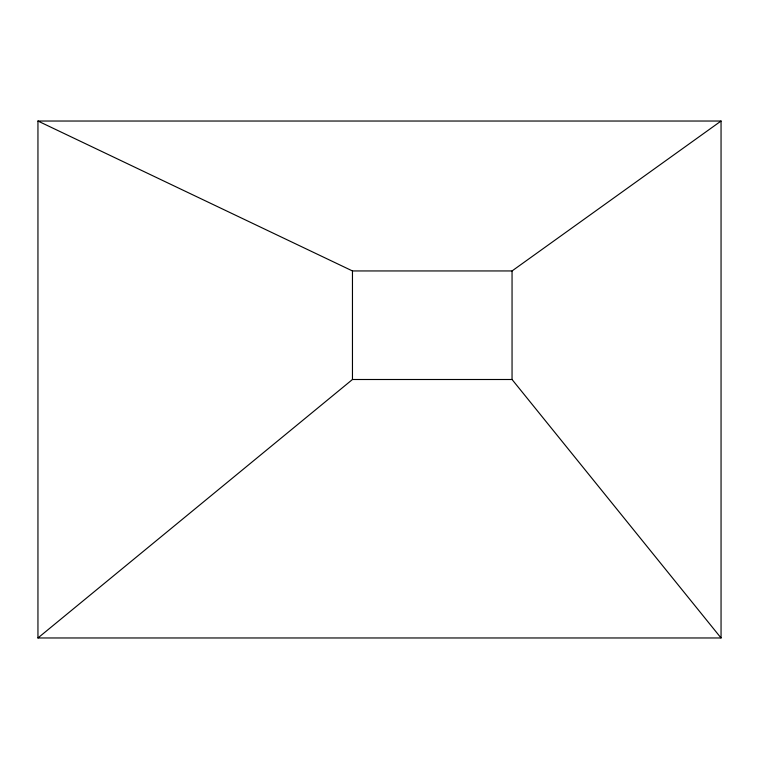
<?xml version="1.0" encoding="UTF-8"?>
<svg xmlns="http://www.w3.org/2000/svg" width="759" height="759" viewBox="0 0 759 759"><rect width="100%" height="100%" fill="white"/><g stroke="black" fill="none" stroke-linecap="round" stroke-linejoin="round"><path stroke-width="1.14" d="M37.95 637.968L352.461 379.5L512.05 379.5L721.05 637.968L37.95 637.968L37.95 121.032L721.05 121.032L721.05 637.968M37.95 121.032L352.461 270.944L512.05 270.944L721.05 121.032M512.05 270.944L512.05 379.5M352.461 270.944L352.461 379.5"/></g></svg>
